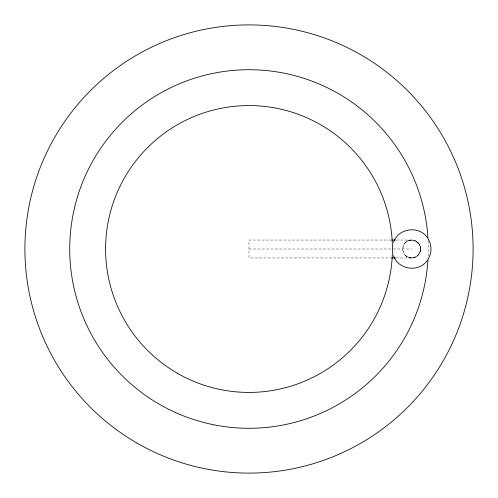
<?xml version="1.0" encoding="UTF-8"?>
<svg xmlns="http://www.w3.org/2000/svg" width="498" height="498" viewBox="0 0 498 498"><rect width="100%" height="100%" fill="white"/><g stroke="black" fill="none" stroke-linecap="round" stroke-linejoin="round"><path stroke-width="0.37" stroke-dasharray="2.49 1.87" d="M420.605 249.56C420.953 245.408 417.978 241.318 413.931 240.341A17.617 12.456 90 0 0 409.412 240.341C400.685 242.078 400.741 255.916 409.412 257.659A17.617 12.456 -90 0 0 413.931 257.659C417.978 256.688 420.953 252.592 420.605 248.44M420.555 250.121C420.082 254.478 416.048 258.026 411.672 257.952L396.178 257.952M405.353 242.657C408.665 239.214 414.678 239.227 417.99 242.657M417.063 256.146L417.99 255.343M390.756 240.048L249 240.048L249 257.952L390.756 257.952M396.178 240.048L411.672 240.048M249 249L392.424 249M393.196 249L411.672 249M414.965 240.677L418.793 243.584L420.555 247.88M405.353 255.343C413.938 264.089 427.166 249.374 417.063 241.854M428.081 240.553A179.28 179.28 0 0 1 428.081 257.447M406.517 256.321A8.952 8.952 0 0 0 420.586 249.803A8.952 8.952 0 0 0 407.912 240.876A8.952 8.952 0 0 0 406.517 256.321"/><path stroke-width="0.75" d="M393.476 242.489C397.802 228.283 418.924 225.146 427.197 237.49M428.249 258.935C431.897 252.972 431.897 245.028 428.249 239.065M427.197 260.51C418.924 272.854 397.802 269.717 393.476 255.511M391.528 240.048L395.406 240.048M391.528 257.952L395.406 257.952M428 258.985A179.28 179.28 0 0 1 156.49 402.571A179.28 179.28 0 0 1 156.49 95.429A179.28 179.28 0 0 1 428 239.015M177.288 373.207A143.424 143.424 0 0 0 392.424 249A143.424 143.424 0 0 0 177.288 124.793A143.424 143.424 0 0 0 177.288 373.207M136.95 443.077A224.1 224.1 0 0 0 473.1 249A224.1 224.1 0 0 0 136.95 54.923A224.1 224.1 0 0 0 136.95 443.077"/></g></svg>
